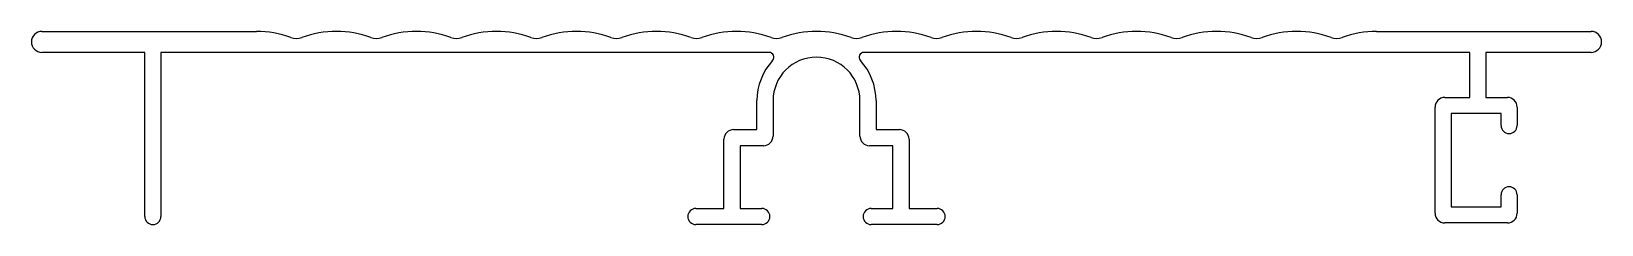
# Model space of a CAD drawing. Extents: x 516.5 to 614.1, y 609.5 to 621.5.
import ezdxf

# ---------------------------------------------------------------- set-up
doc = ezdxf.new("R2010")
doc.units = 0
doc.layers.get('0').update_dxf_attribs({"linetype": 'CONTINUOUS'})

msp = doc.modelspace()

# ---------------------------------------------------------------- linework, layer by layer
for p, q in [((517.182, 621.519), (530.518, 621.519)), ((600.146, 621.519), (613.482, 621.519)), ((523.582, 620.219), (517.182, 620.219)), ((523.582, 610.019), (523.582, 620.219)), ((524.585, 620.219), (524.585, 610.019)), ((562.381, 620.219), (524.585, 620.219)), ((605.932, 620.219), (568.283, 620.219)), ((605.932, 617.419), (605.932, 620.219)), ((613.482, 620.219), (606.932, 620.219)), ((606.932, 620.219), (606.932, 617.419)), ((561.632, 615.419), (561.632, 617.219)), ((562.632, 617.219), (562.632, 615.019)), ((568.032, 615.019), (568.032, 617.219)), ((569.032, 617.219), (569.032, 615.419)), ((604.382, 617.419), (605.932, 617.419)), ((606.932, 617.419), (608.282, 617.419)), ((603.782, 610.219), (603.782, 616.819)), ((607.882, 616.419), (604.782, 616.419)), ((604.782, 616.419), (604.782, 610.619)), ((607.882, 615.669), (607.882, 616.419)), ((608.882, 616.819), (608.882, 615.669)), ((560.182, 615.419), (561.632, 615.419)), ((569.032, 615.419), (570.482, 615.419)), ((559.582, 610.519), (559.582, 614.819)), ((562.032, 614.419), (560.582, 614.419)), ((560.582, 614.419), (560.582, 610.519)), ((570.082, 614.419), (568.632, 614.419)), ((570.082, 610.519), (570.082, 614.419)), ((571.082, 614.819), (571.082, 610.519)), ((607.882, 610.619), (607.882, 611.369)), ((608.882, 611.369), (608.882, 610.219)), ((557.832, 610.519), (559.582, 610.519)), ((560.582, 610.519), (561.932, 610.519)), ((568.732, 610.519), (570.082, 610.519)), ((571.082, 610.519), (572.832, 610.519)), ((604.782, 610.619), (607.882, 610.619)), ((524.085, 609.519), (524.082, 609.519)), ((561.932, 609.519), (557.832, 609.519)), ((572.832, 609.519), (568.732, 609.519)), ((608.282, 609.619), (604.382, 609.619))]:
    msp.add_line(p, q)
for centre, radius, start, end in [((517.182, 620.869), 0.65, 90, 270), ((530.518, 615.215), 6.304, 70.09556, 90), ((533.005, 622.083), 1, 250.09556, 289.90444), ((535.492, 615.215), 6.304, 70.09556, 109.90444), ((537.978, 622.083), 1, 250.09556, 289.90444), ((540.465, 615.215), 6.304, 70.09556, 109.90444), ((542.952, 622.083), 1, 250.09556, 289.90444), ((545.438, 615.215), 6.304, 70.09556, 109.90444), ((547.925, 622.083), 1, 250.09556, 289.90444), ((550.412, 615.215), 6.304, 70.09556, 109.90444), ((552.899, 622.083), 1, 250.09556, 289.90444), ((555.385, 615.215), 6.304, 70.09556, 109.90444), ((557.872, 622.083), 1, 250.09556, 289.90444), ((560.359, 615.215), 6.304, 70.09556, 109.90444), ((562.845, 622.083), 1, 250.09556, 289.90444), ((565.332, 615.215), 6.304, 70.09556, 109.90444), ((567.819, 622.083), 1, 250.09556, 289.90444), ((570.306, 615.215), 6.304, 70.09556, 109.90444), ((572.792, 622.083), 1, 250.09556, 289.90444), ((575.279, 615.215), 6.304, 70.09556, 109.90444), ((577.766, 622.083), 1, 250.09556, 289.90444), ((580.252, 615.215), 6.304, 70.09556, 109.90444), ((582.739, 622.083), 1, 250.09556, 289.90444), ((585.226, 615.215), 6.304, 70.09556, 109.90444), ((587.713, 622.083), 1, 250.09556, 289.90444), ((590.199, 615.215), 6.304, 70.09556, 109.90444), ((592.686, 622.083), 1, 250.09556, 289.90444), ((595.173, 615.215), 6.304, 70.09556, 109.90444), ((597.659, 622.083), 1, 250.09556, 289.90444), ((600.146, 615.215), 6.304, 90, 109.90444), ((613.482, 620.869), 0.65, 270, 90), ((562.381, 619.919), 0.3, 317.54585, 90), ((565.332, 617.219), 2.7, 90, 180), ((565.332, 617.219), 2.7, 360, 90), ((568.283, 619.919), 0.3, 90, 222.45415), ((565.332, 617.219), 3.7, 137.54585, 180), ((565.332, 617.219), 3.7, 0, 42.45415), ((604.382, 616.819), 0.6, 90, 180), ((608.282, 616.819), 0.6, 0, 90), ((560.182, 614.819), 0.6, 90, 180), ((562.032, 615.019), 0.6, 270, 360), ((568.632, 615.019), 0.6, 180, 270), ((570.482, 614.819), 0.6, 0, 90), ((608.382, 615.669), 0.5, 180, 270), ((608.382, 615.669), 0.5, 270, 360), ((608.382, 611.369), 0.5, 90, 180), ((608.382, 611.369), 0.5, 0, 90), ((524.082, 610.019), 0.5, 180, 270), ((524.085, 610.019), 0.5, 270, 0), ((557.832, 610.019), 0.5, 90, 180), ((557.832, 610.019), 0.5, 180, 270), ((561.932, 610.019), 0.5, 0, 90), ((561.932, 610.019), 0.5, 270, 0), ((568.732, 610.019), 0.5, 90, 180), ((568.732, 610.019), 0.5, 180, 270), ((572.832, 610.019), 0.5, 0, 90), ((572.832, 610.019), 0.5, 270, 360), ((604.382, 610.219), 0.6, 180, 270), ((608.282, 610.219), 0.6, 270, 0)]:
    msp.add_arc(centre, radius, start, end)

doc.saveas('drawing.dxf')
